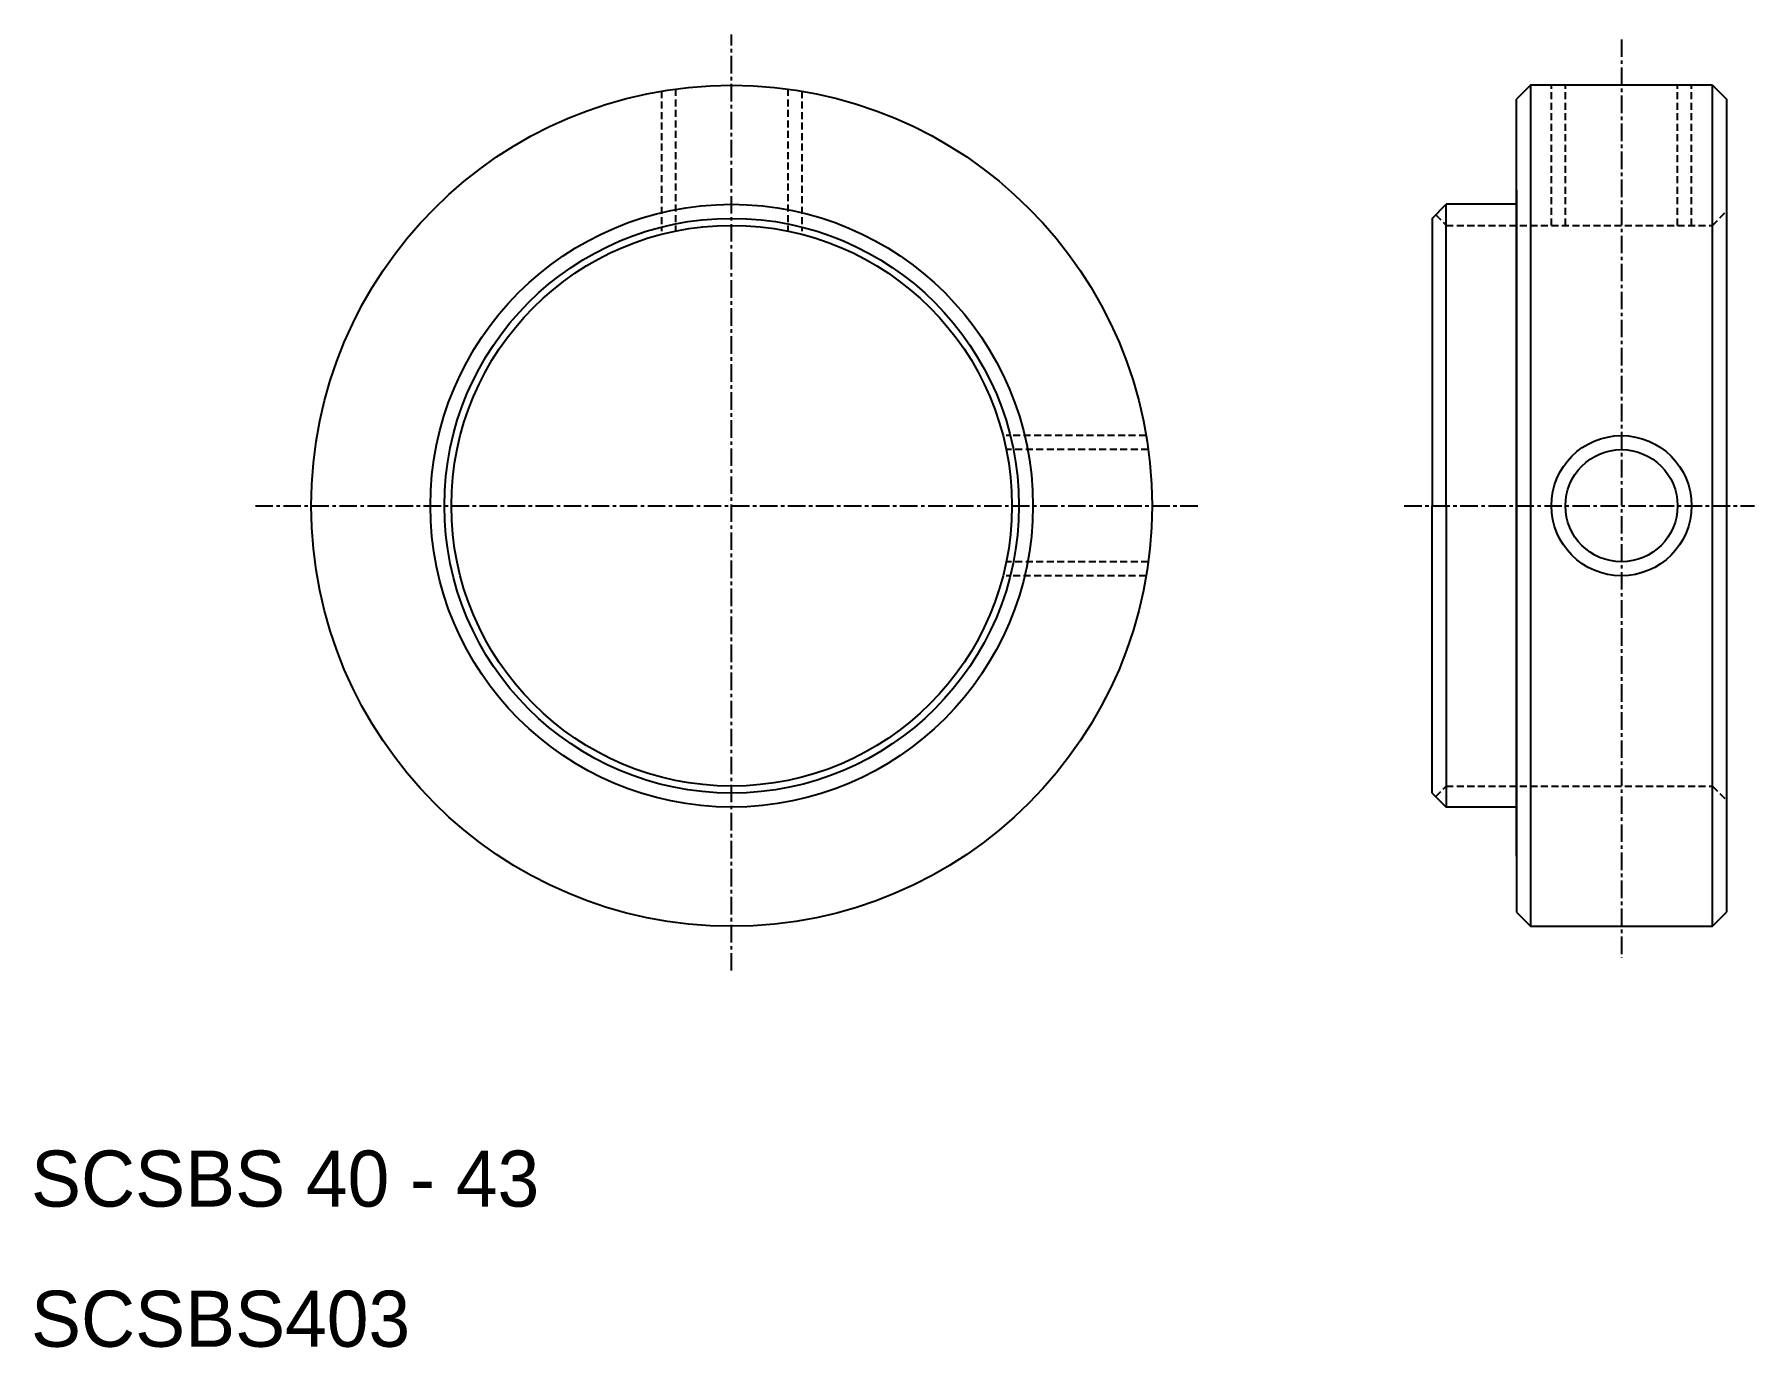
# Model space of a CAD drawing. Extents: x 10 to 133, y 10 to 104.
import ezdxf

# ---------------------------------------------------------------- set-up
doc = ezdxf.new("R2010")
doc.units = 0
doc.linetypes.add('CENTER', pattern=[2, 1.25, -0.25, 0.25, -0.25])
doc.linetypes.add('DASHED', pattern=[0.75, 0.5, -0.25])
doc.layers.get('0').update_dxf_attribs({"linetype": 'CONTINUOUS'})
doc.layers.add('CENTER', color=1, linetype='CENTER')

msp = doc.modelspace()

# ---------------------------------------------------------------- linework, layer by layer
at = {"color": 3, "linetype": 'DASHED'}
for p, q in [((55, 99.580398), (55, 89.595917)), ((56, 99.732137), (56, 89.595917)), ((64, 99.732137), (64, 89.595917)), ((65, 99.580398), (65, 89.595917)), ((118.5, 90), (118.5, 100)), ((119.5, 90), (119.5, 100)), ((127.5, 90), (127.5, 100)), ((128.5, 90), (128.5, 100)), ((130, 90), (131, 91)), ((110.25, 90.75), (111, 90)), ((111, 90), (130, 90)), ((89.580399, 75), (79.595918, 75)), ((89.732137, 74), (79.595918, 74)), ((89.732137, 66), (79.595918, 66)), ((89.580399, 65), (79.595918, 65)), ((110.25, 49.25), (111, 50)), ((111, 50), (130, 50)), ((130, 50), (131, 49))]:
    msp.add_line(p, q, dxfattribs=at)
at = {"color": 7, "linetype": 'CONTINUOUS'}
for p, q in [((117, 100), (116, 99)), ((130, 100), (117, 100)), ((117, 100), (117, 40)), ((130, 100), (131, 99)), ((130, 40), (130, 100)), ((116, 89), (116, 99)), ((131, 99), (131, 41)), ((116, 92.5), (116, 41)), ((110, 90.5), (111, 91.5)), ((111, 70), (111, 91.5)), ((116, 91.5), (111, 91.5)), ((110, 90.5), (110, 70)), ((116, 51), (116, 89)), ((110, 49.5), (110, 70)), ((111, 70), (111, 48.5)), ((116, 45), (116, 51)), ((110, 49.5), (111, 48.5)), ((116, 48.5), (111, 48.5)), ((116, 41), (117, 40)), ((130, 40), (131, 41)), ((117, 40), (130, 40))]:
    msp.add_line(p, q, dxfattribs=at)
for centre, radius in [((60, 70), 30), ((60, 70), 21.5), ((60, 70), 20.5), ((60, 70), 20), ((123.5, 70), 4)]:
    msp.add_circle(centre, radius, dxfattribs=at)
at = {"color": 3}
msp.add_circle((123.5, 70), 5, dxfattribs=at)
at = {"layer": 'CENTER', "color": 1, "linetype": 'CENTER'}
for p, q in [((60, 36.84093), (60, 103.620627)), ((123.5, 103.262558), (123.5, 37.7361)), ((26.013317, 70), (93.388984, 70)), ((108, 70), (133, 70))]:
    msp.add_line(p, q, dxfattribs=at)

# ---------------------------------------------------------------- texts
at = {"color": 7, "linetype": 'CONTINUOUS'}
for s, p in [('SCSBS 40 - 43', (10, 20)), ('SCSBS403', (10, 10))]:
    msp.add_text(s, height=4, dxfattribs=at).set_placement(p)

doc.saveas('drawing.dxf')
